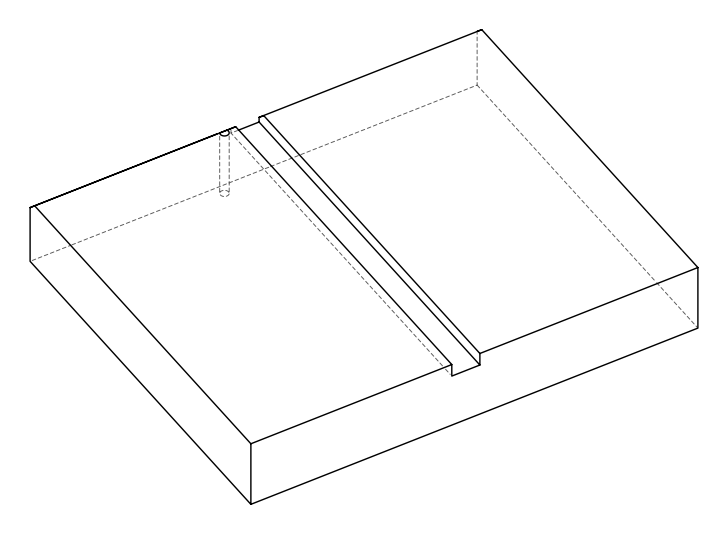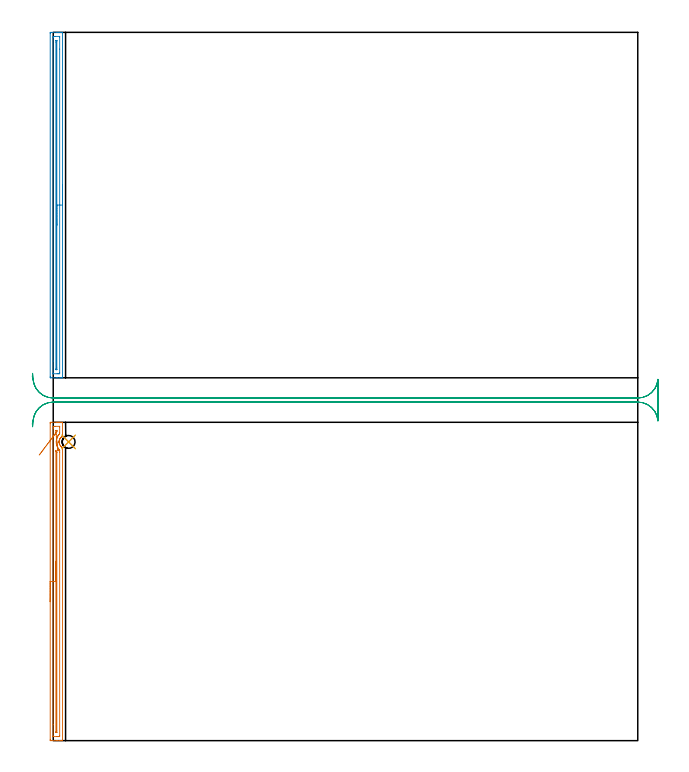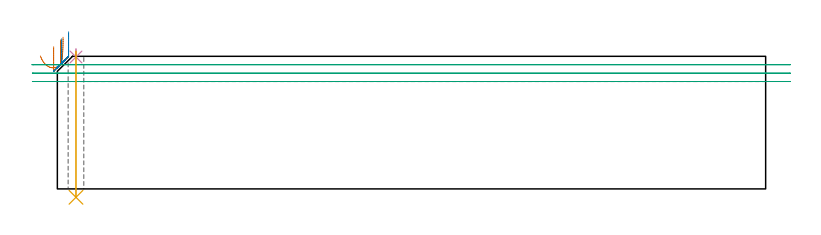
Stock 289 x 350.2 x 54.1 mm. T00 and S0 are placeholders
(PLAN: 5 operations, 3 tool changes, 12.6 min)
(1 AREA_MILL | FG_CHAMFER_SURFACE | UGT0205_001 | 4.01 min | 3004 mm3)
(2 AREA_MILL_1 | FG_CHAMFER_SURFACE_1 | UGT0205_001 | 4.26 min | 3254 mm3)
(3 MILL_RECTANGULAR_SLOT | SLOT_RECTANGULAR | UGT0201_104 | Follow Part, ap 5, ae 75% | 4.02 min | 65343 mm3)
(4 SPOT_DRILL | STEP1HOLE | NXT0321_9005460120000 | 0.03 min | 3 mm3)
(5 DRILL_THROUGH_HOLE_INTO_CENTER | STEP1HOLE | UGT0301_186 | 0.24 min | 1717 mm3)
(TOOL UGT0205_001 | Chamfer Mill 20 x 3 x 45 deg. | D20 FL50 Z2)
(TOOL UGT0201_104 | End Mill 20 mm | D20 FL22 Z2)
(TOOL NXT0321_9005460120000 | NC Spot Drill, 142deg, 12mm, Carbide, Uncoated | D12 PA142 FL30 Z2)
(TOOL UGT0301_186 | Twist Drill 6.4 mm | D6.4 PA118 FL61 Z2)
(OP 1 AREA_MILL)
G17 G21 G94 G90
T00 M6
G54
G17 G0 G90 X-1.5 Y68.7 S1061 M3
G43 Z64.1 H0
Z58.
G94 G1 Y68.738 Z57.128 F250.
Y68.852 Z56.263
Y69.041 Z55.412
Y69.303 Z54.58
Y69.637 Z53.774
Y70.04 Z53.
Y70.508 Z52.264
Y71.04 Z51.572
Y71.629 Z50.929
Y72.272 Z50.34
Y72.964 Z49.808
Y73.7 Z49.34
Y74.474 Z48.937
Y75.28 Z48.603
Y76.112 Z48.341
Y76.964 Z48.152
Y77.828 Z48.038
Y78.7 Z48.
X-1.499 Y156.794 Z48.001
X-1.496 Y157.21 Z48.002
X-1.491 Y157.39 Z48.005
X-1.086 Y157.4 Z48.41
X1.55 Z51.044
X2.114 Z51.611
X2.429 Z51.925
X2.993 Z52.489
X3.308 Z52.802
X4.304 Z53.803
X4.594 Y157.39 Z54.093
X4.6 Y157.24 Z54.1
Y150.546
X4.594 Y150.534 Z54.093
X4.561 Y150.504 Z54.06
X4.498 Y150.467 Z53.997
X4.205 Y150.263 Z53.7
X3.924 Y150.034 Z53.421
X3.893 Y150.003 Z53.391
X3.709 Y149.814 Z53.209
X3.512 Y149.576 Z53.011
X3.372 Y149.364 Z52.872
X3.251 Y149.145 Z52.75
X3.214 Y149.065 Z52.713
X3.147 Y148.918 Z52.645
X3.088 Y148.761 Z52.583
X3.057 Y148.684 Z52.554
X3.019 Y148.545 Z52.519
X3.015 Y148.529 Z52.514
X2.994 Y148.45 Z52.493
X2.986 Y148.405 Z52.483
X2.97 Y148.315 Z52.462
X2.953 Y148.233 Z52.446
X2.928 Y148.051 Z52.423
X2.923 Y148.014 Z52.418
X2.916 Y147.869 Z52.406
X2.908 Y147.784
X2.909 Y147.683 Z52.405
Y147.668 Z52.406
X2.912 Y147.568 Z52.405
X2.917 Y147.512 Z52.408
X2.925 Y147.372 Z52.422
X2.928 Y147.344 Z52.424
X2.959 Y147.122 Z52.458
X3.007 Y146.901 Z52.504
X3.015 Y146.872 Z52.512
X3.052 Y146.736 Z52.548
X3.074 Y146.679 Z52.568
X3.122 Y146.547 Z52.618
X3.195 Y146.381 Z52.691
X3.202 Y146.365 Z52.699
X3.394 Y146.009 Z52.892
X3.64 Y145.672 Z53.138
X3.923 Y145.368 Z53.421
X4.128 Y145.191 Z53.627
X4.213 Y145.118 Z53.712
X4.33 Y145.037 Z53.829
X4.454 Y144.959 Z53.952
X4.594 Y144.867 Z54.092
X4.6 Y144.745 Z54.1
Y0.16
X4.594 Y0.01 Z54.093
X4.303 Y0. Z53.803
X3.937 Z53.437
X3.308 Z52.802
X2.114 Z51.611
X1.55 Z51.044
X-1.086 Y0.001 Z48.41
X-1.311 Y0.004 Z48.185
X-1.491 Y0.01 Z48.005
X-1.496 Y0.19 Z48.002
X-1.499 Y0.606 Z48.001
X-1.5 Y78.7 Z48.
X-0.086 Z49.414
Y154.24 Z49.415
X-0.081 Y155.009 Z49.419
X-0.079 Y155.383 Z49.421
X0.291 Y155.395 Z49.791
X0.671 Y155.398 Z50.171
X1.165 Y155.4 Z50.665
X3.107 Y155.398 Z52.607
X3.136 Y155.396 Z52.636
X3.165 Y155.39 Z52.665
X3.179 Y155.385 Z52.679
X3.18 Y155.363 Z52.68
X3.185 Y155.134 Z52.685
X3.186 Y152.455 Z52.686
X3.179 Y151.76 Z52.679
X2.893 Y151.439 Z52.393
X2.677 Y151.184 Z52.177
X2.429 Y150.852 Z51.929
X2.309 Y150.668 Z51.809
X2.239 Y150.546 Z51.739
X2.028 Y150.139 Z51.528
X1.827 Y149.654 Z51.327
X1.783 Y149.535 Z51.283
X1.755 Y149.445 Z51.255
X1.675 Y149.144 Z51.175
X1.586 Y148.761 Z51.086
X1.583 Y148.745 Z51.083
X1.58 Y148.73 Z51.08
X1.55 Y148.525 Z51.05
X1.5 Y147.919 Z51.
X1.499 Y147.869 Z50.999
X1.504 Y147.45 Z51.004
X1.535 Y146.992 Z51.035
X1.537 Y146.976 Z51.037
X1.55 Y146.881 Z51.05
X1.684 Y146.217 Z51.184
X1.72 Y146.084 Z51.22
X1.794 Y145.836 Z51.294
X1.948 Y145.443 Z51.448
X2.064 Y145.191 Z51.564
X2.192 Y144.952 Z51.692
X2.293 Y144.768 Z51.793
X2.429 Y144.56 Z51.929
X2.619 Y144.299 Z52.119
X2.939 Y143.925 Z52.439
X3.096 Y143.745 Z52.596
X3.154 Y143.677 Z52.654
X3.179 Y143.642 Z52.679
X3.18 Y143.598 Z52.68
X3.183 Y143.406 Z52.683
X3.186 Y142.638 Z52.686
Y142.514
X3.185 Y2.516 Z52.685
X3.184 Y2.391 Z52.684
X3.179 Y2.017 Z52.679
X2.809 Y2.005 Z52.309
X2.429 Y2.002 Z51.929
X1.935 Y2. Z51.435
X-0.007 Y2.001 Z49.493
X-0.036 Y2.003 Z49.464
X-0.065 Y2.01 Z49.435
X-0.079 Y2.015 Z49.421
X-0.08 Y2.037 Z49.42
X-0.085 Y2.266 Z49.415
X-0.086 Y7.881 Z49.414
Y78.7
X1.328 Z50.828
X1.329 Y142.964 Z50.829
X1.33 Y143.114 Z50.83
X1.334 Y143.233 Z50.834
X1.335 Y143.255 Z50.835
X1.34 Y143.252 Z50.84
X1.379 Y143.202 Z50.879
X1.55 Y142.972 Z51.05
X1.743 Y142.709 Z51.243
X1.762 Y142.681 Z51.262
X1.766 Y142.648 Z51.266
X1.769 Y142.589 Z51.269
X1.771 Y142.514 Z51.271
Y4.844
X1.769 Y4.176 Z51.269
X1.767 Y4.064 Z51.267
X1.765 Y4.016 Z51.265
X1.716 Y4.008 Z51.216
X1.55 Y4.006 Z51.05
X1.377 Y4.009 Z50.877
X1.335 Y4.011 Z50.835
X1.333 Y4.042 Z50.833
X1.33 Y4.101 Z50.83
X1.329 Y4.176 Z50.829
Y4.401
X1.328 Y78.7 Z50.828
Y79.572 Z50.866
Y80.436 Z50.98
Y81.288 Z51.169
Y82.12 Z51.431
Y82.926 Z51.765
Y83.7 Z52.168
Y84.436 Z52.637
Y85.128 Z53.168
Y85.771 Z53.757
Y86.36 Z54.401
Y86.892 Z55.093
Y87.36 Z55.828
Y87.763 Z56.602
Y88.097 Z57.408
Y88.359 Z58.24
Y88.548 Z59.092
Y88.662 Z59.957
Y88.7 Z60.828
G0 Z64.1
X2.324 Y143.383
Z61.886
G1 X2.331 Y143.325 Z61.015
X2.329 Y143.343 Z60.143
X2.318 Y143.436 Z59.276
X2.3 Y143.604 Z58.42
X2.273 Y143.845 Z57.582
X2.238 Y144.158 Z56.768
X2.195 Y144.54 Z55.985
X2.145 Y144.989 Z55.239
X2.087 Y145.5 Z54.534
X2.024 Y146.071 Z53.878
X1.954 Y146.696 Z53.273
X1.878 Y147.371 Z52.726
X1.798 Y148.092 Z52.24
X1.713 Y148.851 Z51.82
X1.624 Y149.644 Z51.467
X1.532 Y150.464 Z51.185
X1.438 Y151.306 Z50.976
X1.342 Y152.163 Z50.842
X1.335 Y152.225 Z50.835
X1.331 Y152.331 Z50.831
X1.329 Y152.416 Z50.829
Y152.556
Y153.224
X1.33 Y153.299 Z50.83
X1.333 Y153.358 Z50.833
X1.335 Y153.389 Z50.835
X1.377 Y153.391 Z50.877
X1.55 Y153.394 Z51.05
X1.723 Y153.391 Z51.223
X1.765 Y153.389 Z51.265
X1.767 Y153.358 Z51.267
X1.77 Y153.299 Z51.27
X1.771 Y153.224 Z51.271
X1.769 Y153.001 Z51.269
X1.764 Y152.775 Z51.264
X1.758 Y152.73 Z51.258
X1.741 Y152.704 Z51.241
X1.694 Y152.638 Z51.194
X1.342 Y152.163 Z50.842
X0.881 Y151.552 Z50.425
X0.399 Y150.914 Z50.076
X-0.1 Y150.254 Z49.798
X-0.611 Y149.577 Z49.593
X-1.131 Y148.889 Z49.463
X-1.655 Y148.194 Z49.409
X-2.181 Y147.498 Z49.43
X-2.704 Y146.806 Z49.528
X-3.219 Y146.124 Z49.701
X-3.723 Y145.456 Z49.947
X-4.213 Y144.808 Z50.266
X-4.684 Y144.185 Z50.654
X-5.132 Y143.591 Z51.109
X-5.555 Y143.031 Z51.627
X-5.95 Y142.509 Z52.204
X-6.312 Y142.029 Z52.836
X-6.64 Y141.595 Z53.518
X-6.931 Y141.21 Z54.245
G0 Z64.1
M5
M2
(OP 2 AREA_MILL_1)
G17 G21 G94 G90
T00 M6
G54
G17 G0 G90 X4.6 Y274.8 S1061 M3
G43 Z64.1 H0
G94 G1 Y274.762 Z63.228 F250.
Y274.648 Z62.363
Y274.459 Z61.512
Y274.197 Z60.68
Y273.863 Z59.874
Y273.46 Z59.1
Y272.992 Z58.364
Y272.46 Z57.672
Y271.871 Z57.029
Y271.228 Z56.439
Y270.536 Z55.908
Y269.8 Z55.44
Y269.026 Z55.037
Y268.22 Z54.703
Y267.388 Z54.441
Y266.537 Z54.252
Y265.672 Z54.138
Y264.8 Z54.1
Y179.561
X4.594 Y179.41 Z54.093
X4.302 Y179.4 Z53.801
X3.94 Z53.44
X3.308 Z52.802
X2.112 Z51.609
X1.55 Z51.044
X-1.086 Y179.401 Z48.41
X-1.311 Y179.404 Z48.185
X-1.491 Y179.41 Z48.005
X-1.496 Y179.591 Z48.002
X-1.499 Y180.007 Z48.001
Y349.593
X-1.496 Y350.009 Z48.002
X-1.491 Y350.19 Z48.005
X-1.086 Y350.2 Z48.41
X1.55 Z51.044
X2.112 Z51.609
X2.429 Z51.925
X2.991 Z52.487
X3.308 Z52.802
X4.303 Z53.802
X4.594 Y350.19 Z54.093
X4.6 Y350.039 Z54.1
Y264.8
X3.186 Z52.686
X3.185 Y181.917 Z52.685
X3.184 Y181.792 Z52.684
X3.179 Y181.417 Z52.679
X2.81 Y181.405 Z52.31
X2.429 Y181.402 Z51.929
X1.936 Y181.4 Z51.436
X-0.007 Y181.401 Z49.493
X-0.036 Y181.404 Z49.464
X-0.066 Y181.41 Z49.434
X-0.079 Y181.415 Z49.421
X-0.08 Y181.437 Z49.42
X-0.085 Y181.667 Z49.415
X-0.086 Y187.693 Z49.414
X-0.085 Y347.684 Z49.415
X-0.084 Y347.808 Z49.416
X-0.079 Y348.183 Z49.421
X0.29 Y348.195 Z49.79
X0.671 Y348.198 Z50.171
X1.164 Y348.2 Z50.664
X3.107 Y348.198 Z52.607
X3.136 Y348.196 Z52.636
X3.165 Y348.19 Z52.665
X3.179 Y348.185 Z52.679
X3.18 Y348.163 Z52.68
X3.185 Y347.933 Z52.685
X3.186 Y341.899 Z52.686
Y264.8
X1.772 Z51.272
X1.771 Y184.245 Z51.271
X1.769 Y183.577 Z51.269
X1.767 Y183.465 Z51.267
X1.765 Y183.417 Z51.265
X1.716 Y183.409 Z51.216
X1.55 Y183.406 Z51.05
X1.376 Y183.409 Z50.876
X1.335 Y183.412 Z50.835
X1.333 Y183.443 Z50.833
X1.33 Y183.502 Z50.83
X1.329 Y183.577 Z50.829
Y183.802
Y345.355
X1.331 Y346.023 Z50.831
X1.333 Y346.135 Z50.833
X1.335 Y346.183 Z50.835
X1.384 Y346.192 Z50.884
X1.55 Y346.194 Z51.05
X1.724 Y346.191 Z51.224
X1.765 Y346.188 Z51.265
X1.767 Y346.157 Z51.267
X1.77 Y346.098 Z51.27
X1.771 Y346.023 Z51.271
Y345.798
X1.772 Y264.8 Z51.272
Y263.928 Z51.31
Y263.064 Z51.423
Y262.212 Z51.612
Y261.38 Z51.875
Y260.574 Z52.208
Y259.8 Z52.611
Y259.064 Z53.08
Y258.372 Z53.611
Y257.729 Z54.2
Y257.14 Z54.844
Y256.609 Z55.536
Y256.14 Z56.272
Y255.737 Z57.045
Y255.403 Z57.851
Y255.141 Z58.683
Y254.952 Z59.535
Y254.838 Z60.4
Y254.8 Z61.272
G0 Z64.1
M5
M2
(OP 3 MILL_RECTANGULAR_SLOT)
G17 G21 G94 G90
T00 M6
G54
G17 G0 G90 X-10.401 Y156.492 S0 M3
G43 Z64.1 H0
Z50.667
G94 G1 X-9.792 Y159.43 F250.
G2 X0. Y167.4 R10. F500.
G1 X289.
G2 X298.97 Y158.174 R10.
G1 X299.
Y178.626
X298.97
G2 X289. Y169.4 R10.
G1 X0.
G2 X-9.789 Y177.356 R10.
G1 X-10.402 Y180.293 F250.
G0 X-10.202 Y155.183 Z47.233
G1 X-9.97 Y158.174
G2 X0. Y167.4 R10. F500.
G1 X289.
G2 X298.97 Y158.174 R10.
G1 X299.
Y178.626
X298.97
G2 X289. Y169.4 R10.
G1 X0.
G2 X-9.97 Y178.626 R10.
G1 X-10.202 Y181.617 F250.
G0 Y155.183 Z43.8
G1 X-9.97 Y158.174
G2 X0. Y167.4 R10. F500.
G1 X289.
G2 X298.97 Y158.174 R10.
G1 X299.
Y178.626
X298.97
G2 X289. Y169.4 R10.
G1 X0.
G2 X-9.97 Y178.626 R10.
G1 X-10.202 Y181.617 F250.
G0 Z64.1
M5
M2
(OP 4 SPOT_DRILL)
G17 G21 G94 G90
T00 M6
G54
G17 G0 G90 X7.6 Y147.7 S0 M3
G43 Z64.1 H0
G94 G81 G98 Z53.825 F250. R57.1
G80
M5
M2
(OP 5 DRILL_THROUGH_HOLE_INTO_CENTER)
G17 G21 G94 G90
T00 M6
G54
G17 G0 G90 X7.6 Y147.7 S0 M3
G43 Z64.1 H0
G94 G73 G98 Z-3.423 F250. Q6.391 R56.1
G80
M5
M2
